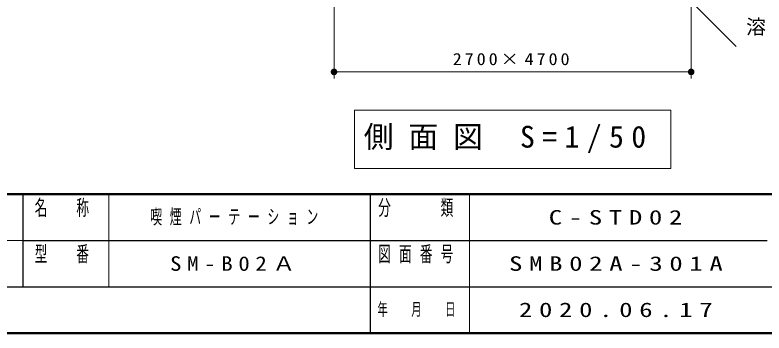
# Model space of a CAD drawing. Units: millimetres on the paper, scale 1:50. Extents: x -365 to 0, y 0 to 257.
# Drawn here: x -183.7 to -70.5, y 0 to 48.2 of the extents above; entities that cross this region are included whole.
import ezdxf

# ---------------------------------------------------------------- set-up
doc = ezdxf.new("R2010")
doc.units = ezdxf.units.MM
doc.layers.add('LY_1', color=7, linetype='Continuous', lineweight=25)
doc.layers.add('LY_2', color=7, linetype='Continuous', lineweight=13)
doc.layers.add('LY_3', color=7, linetype='Continuous')
doc.styles.add('ＭＳ ゴシック', font='')
doc.styles.get('ＭＳ ゴシック').set_extended_font_data('MS Gothic')

# ---------------------------------------------------------------- blocks, each defined once
blk = doc.blocks.new('filled_dot')
at = {"color": 0, "linetype": 'Continuous', "lineweight": -2, "const_width": 1.25}
blk.add_lwpolyline([(-0.625, 0, 1), (0.625, 0, 1)], format="xyb", close=True, dxfattribs=at)

msp = doc.modelspace()

# ---------------------------------------------------------------- linework, layer by layer
at = {"layer": 'LY_1', "lineweight": 13}
for p, q in [((-94.066, 62.794), (-74.679, 43.406)), ((-135.466, 58.534), (-135.466, 38.534)), ((-81.466, 58.534), (-81.466, 38.534)), ((-81.466, 39.534), (-135.466, 39.534)), ((-132.366, 33.718), (-132.366, 24.918)), ((-84.566, 33.718), (-132.366, 33.718)), ((-84.566, 24.918), (-84.566, 33.718)), ((-132.366, 24.918), (-84.566, 24.918))]:
    msp.add_line(p, q, dxfattribs=at)
at = {"layer": 'LY_2', "lineweight": 50}
for p, q in [((-365, 21), (0, 21)), ((-365, 0), (0, 0))]:
    msp.add_line(p, q, dxfattribs=at)
at = {"layer": 'LY_2', "color": 211, "lineweight": 25}
for p, q in [((-182.5, 21), (-182.5, 7)), ((-130, 21), (-130, 0)), ((-182.5, 14), (-70, 14)), ((-237.5, 7), (0, 7))]:
    msp.add_line(p, q, dxfattribs=at)
at = {"layer": 'LY_2'}
for p, q in [((-169.5, 21), (-169.5, 7)), ((-115, 21), (-115, 0)), ((-237.5, 14), (-182.5, 14))]:
    msp.add_line(p, q, dxfattribs=at)

# ---------------------------------------------------------------- block references
at = {"layer": 'LY_1', "lineweight": 13, "xscale": 0.4, "yscale": 0.4}
msp.add_blockref('filled_dot', (-135.466, 39.534), dxfattribs=at)
at = {"layer": 'LY_1', "lineweight": 13, "xscale": 0.4, "yscale": 0.4, "rotation": 180}
msp.add_blockref('filled_dot', (-81.466, 39.534), dxfattribs=at)

# ---------------------------------------------------------------- texts
at = {"layer": 'LY_1', "style": 'ＭＳ ゴシック'}
for s, insert, char_height, attachment_point in [('\\T1.5;溶接金網φ6X150X150', (-73.15, 46.056), 2.199, 4), ('\\T1.32;\\W1.1;2700×4700', (-108.466, 40.534), 1.833, 8), ('\\T1.5;側面図\\~S=1/50', (-130.966, 29.318), 3.299, 4), ('\\T1.64;\\W0.6;喫煙パーテーション', (-163.25, 17.5), 2.199, 4), ('\\T1.5;\\W1.35;C-STD02', (-103, 17.5), 2.199, 4), ('\\T1.5;\\W1.15;SM-B02Ａ', (-160.25, 10.5), 2.199, 4)]:
    msp.add_mtext(s, dxfattribs=dict(at, insert=insert, char_height=char_height, attachment_point=attachment_point))
at = {"layer": 'LY_2', "color": 4, "style": 'ＭＳ ゴシック'}
for s, insert, char_height, attachment_point in [('\\T1.64;\\W0.6;名\u3000称', (-176, 20.167), 2.346, 2), ('\\T1.64;\\W0.6;分\u3000\u3000類', (-122.5, 20.167), 2.346, 2), ('\\T1.64;\\W0.6;型\u3000番', (-176, 13.167), 2.346, 2), ('\\T1.64;\\W0.6;図面番号', (-122.5, 13.167), 2.346, 2), ('\\T1.64;\\W0.6;年\u3000月\u3000日', (-122.5, 3.5), 1.906, 5)]:
    msp.add_mtext(s, dxfattribs=dict(at, insert=insert, char_height=char_height, attachment_point=attachment_point))
at = {"layer": 'LY_3', "char_height": 2.199, "attachment_point": 4, "style": 'ＭＳ ゴシック'}
for s, insert in [('\\T1.5;\\W1.35;SMB02A-301A', (-109, 10.5)), ('\\T1.5;\\W1.35;2020.06.17', (-107.5, 3.5))]:
    msp.add_mtext(s, dxfattribs=dict(at, insert=insert))

doc.saveas('drawing.dxf')
